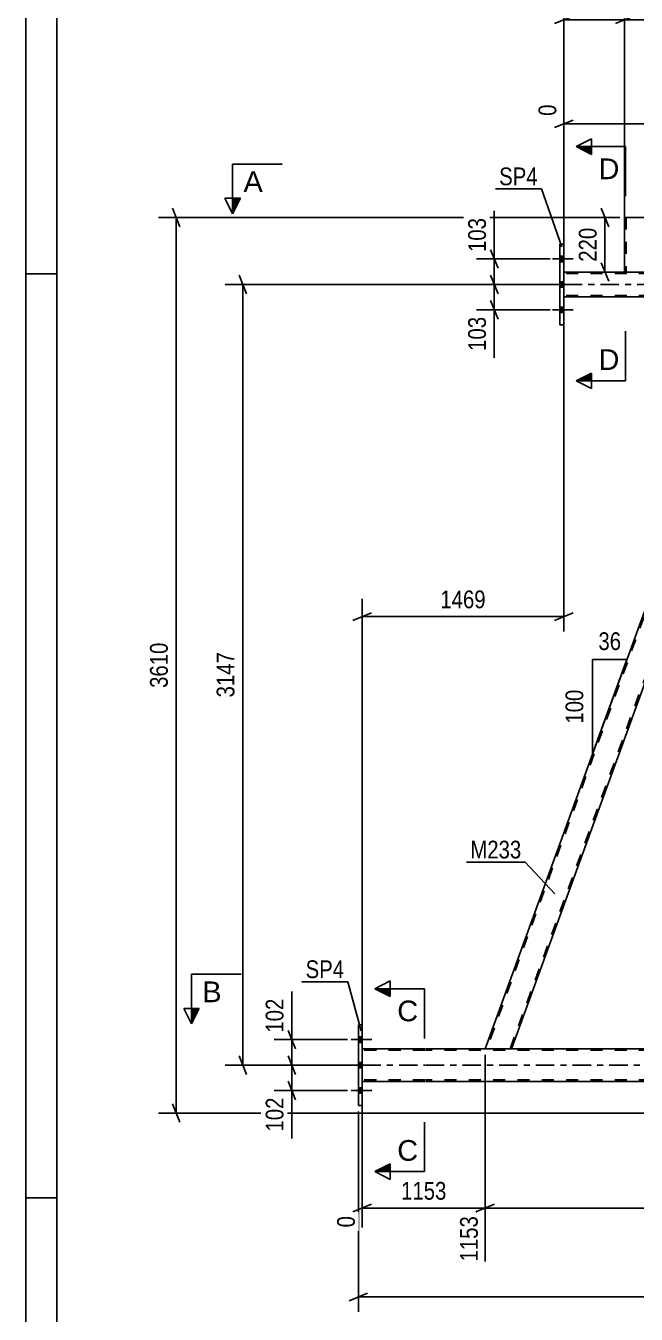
# Model space of a CAD drawing. Header units: millimetres. Extents: x 0 to 841, y 0 to 594.
# Drawn here: x 0 to 98.4, y 279.2 to 487 of the extents above; entities that cross this region are included whole.
import ezdxf

# ---------------------------------------------------------------- set-up
doc = ezdxf.new("R2010")
doc.units = ezdxf.units.MM
doc.linetypes.add('DXK_LINE_DOT2', pattern=[3.9198, 1.9599, -1.9599])
doc.linetypes.add('DXK_LINE_DOT3', pattern=[5.9187, 2.979, -0.9799, 0.9799, -0.9799])
doc.styles.add('Arial', font='ARIAL.TTF', dxfattribs={"height": 0.2})
doc.styles.add('Arial Narrow', font='ARIALN.TTF', dxfattribs={"height": 0.2})

# ---------------------------------------------------------------- blocks, each defined once
blk = doc.blocks.new('Unknown-404166562-1135')
at = {"color": 5, "linetype": 'Continuous'}
for p, q in [((0, 594), (0, 0)), ((5, 589), (5, 5)), ((5, 447), (0, 447)), ((5, 298), (0, 298))]:
    blk.add_line(p, q, dxfattribs=at)
blk = doc.blocks.new('Part-404166562-4736 - 4656')
at = {"color": 2, "linetype": 'Continuous'}
for p, q in [((96.54, 447.27), (86.72, 447.27)), ((113.77, 443.27), (86.72, 443.27))]:
    blk.add_line(p, q, dxfattribs=at)
at = {"color": 7, "linetype": 'DXK_LINE_DOT2'}
for p, q in [((86.72, 443.27), (86.72, 447.27)), ((727.98, 447.03), (86.72, 447.03)), ((100.54, 447.27), (96.54, 447.27)), ((727.98, 443.51), (86.72, 443.51))]:
    blk.add_line(p, q, dxfattribs=at)
at = {"color": 7, "linetype": 'DXK_LINE_DOT3'}
blk.add_line((86.72, 445.27), (727.98, 445.27), dxfattribs=at)
blk = doc.blocks.new('Bolt-404166562-4758 - 4656')
at = {"linetype": 'Continuous'}
for points in [[(54.25, 323.07), (54.25, 323.95), (53.61, 323.95), (53.61, 323.07)], [(54.25, 323.07), (54.25, 323.95), (53.61, 323.95), (53.61, 323.07)], [(54.25, 323.07), (54.25, 323.95), (53.61, 323.95), (53.61, 323.07)], [(54.25, 318.97), (54.25, 319.85), (53.61, 319.85), (53.61, 318.97)], [(54.25, 318.97), (54.25, 319.85), (53.61, 319.85), (53.61, 318.97)], [(54.25, 314.87), (54.25, 315.75), (53.61, 315.75), (53.61, 314.87)], [(54.25, 314.87), (54.25, 315.75), (53.61, 315.75), (53.61, 314.87)], [(54.25, 314.87), (54.25, 315.75), (53.61, 315.75), (53.61, 314.87)]]:
    blk.add_hatch(color=1, dxfattribs=at).paths.add_polyline_path(points)
at = {"color": 1, "linetype": 'Continuous'}
for p, q in [((52.45, 323.51), (55.77, 323.51)), ((52.45, 323.51), (55.77, 323.51)), ((52.45, 323.51), (55.77, 323.51)), ((53.61, 323.95), (54.25, 323.95)), ((53.61, 323.95), (54.25, 323.95)), ((53.61, 323.95), (54.25, 323.95)), ((53.61, 323.07), (54.25, 323.07)), ((53.61, 323.07), (54.25, 323.07)), ((53.61, 323.07), (54.25, 323.07)), ((52.45, 319.41), (55.77, 319.41)), ((52.45, 319.41), (55.77, 319.41)), ((53.61, 319.85), (54.25, 319.85)), ((53.61, 319.85), (54.25, 319.85)), ((53.61, 318.97), (54.25, 318.97)), ((53.61, 318.97), (54.25, 318.97)), ((53.61, 315.75), (54.25, 315.75)), ((53.61, 315.75), (54.25, 315.75)), ((53.61, 315.75), (54.25, 315.75)), ((52.45, 315.31), (55.77, 315.31)), ((52.45, 315.31), (55.77, 315.31)), ((52.45, 315.31), (55.77, 315.31)), ((53.61, 314.87), (54.25, 314.87)), ((53.61, 314.87), (54.25, 314.87)), ((53.61, 314.87), (54.25, 314.87))]:
    blk.add_line(p, q, dxfattribs=at)
blk = doc.blocks.new('Bolt-404166562-4759 - 4656')
at = {"linetype": 'Continuous'}
for points in [[(86.72, 448.93), (86.72, 449.81), (86.08, 449.81), (86.08, 448.93)], [(86.72, 448.93), (86.72, 449.81), (86.08, 449.81), (86.08, 448.93)], [(86.72, 448.93), (86.72, 449.81), (86.08, 449.81), (86.08, 448.93)], [(86.72, 444.83), (86.72, 445.71), (86.08, 445.71), (86.08, 444.83)], [(86.72, 444.83), (86.72, 445.71), (86.08, 445.71), (86.08, 444.83)], [(86.72, 440.73), (86.72, 441.61), (86.08, 441.61), (86.08, 440.73)], [(86.72, 440.73), (86.72, 441.61), (86.08, 441.61), (86.08, 440.73)], [(86.72, 440.73), (86.72, 441.61), (86.08, 441.61), (86.08, 440.73)]]:
    blk.add_hatch(color=1, dxfattribs=at).paths.add_polyline_path(points)
at = {"color": 1, "linetype": 'Continuous'}
for p, q in [((84.92, 449.37), (88.24, 449.37)), ((84.92, 449.37), (88.24, 449.37)), ((84.92, 449.37), (88.24, 449.37)), ((86.08, 449.81), (86.72, 449.81)), ((86.08, 449.81), (86.72, 449.81)), ((86.08, 449.81), (86.72, 449.81)), ((86.08, 448.93), (86.72, 448.93)), ((86.08, 448.93), (86.72, 448.93)), ((86.08, 448.93), (86.72, 448.93)), ((84.92, 445.27), (88.24, 445.27)), ((84.92, 445.27), (88.24, 445.27)), ((86.08, 445.71), (86.72, 445.71)), ((86.08, 445.71), (86.72, 445.71)), ((86.08, 444.83), (86.72, 444.83)), ((86.08, 444.83), (86.72, 444.83)), ((84.92, 441.17), (88.24, 441.17)), ((84.92, 441.17), (88.24, 441.17)), ((84.92, 441.17), (88.24, 441.17)), ((86.08, 441.61), (86.72, 441.61)), ((86.08, 441.61), (86.72, 441.61)), ((86.08, 441.61), (86.72, 441.61)), ((86.08, 440.73), (86.72, 440.73)), ((86.08, 440.73), (86.72, 440.73)), ((86.08, 440.73), (86.72, 440.73))]:
    blk.add_line(p, q, dxfattribs=at)
blk = doc.blocks.new('Part-404166562-4827 - 4656')
at = {"color": 2, "linetype": 'Continuous'}
for p, q in [((64.37, 322.05), (54.25, 322.05)), ((152.71, 322.05), (64.47, 322.05)), ((64.37, 316.77), (54.25, 316.77)), ((152.71, 316.77), (64.47, 316.77))]:
    blk.add_line(p, q, dxfattribs=at)
at = {"color": 7, "linetype": 'DXK_LINE_DOT2'}
for p, q in [((54.25, 316.77), (54.25, 322.05)), ((64.37, 321.81), (54.25, 321.81)), ((727.98, 321.81), (64.47, 321.81)), ((64.37, 317.01), (54.25, 317.01)), ((727.98, 317.01), (64.47, 317.01))]:
    blk.add_line(p, q, dxfattribs=at)
at = {"color": 7, "linetype": 'DXK_LINE_DOT3'}
for p, q in [((54.25, 319.41), (64.37, 319.41)), ((64.47, 319.41), (727.98, 319.41))]:
    blk.add_line(p, q, dxfattribs=at)
blk = doc.blocks.new('Part-404166562-4848 - 4656')
at = {"color": 2, "linetype": 'Continuous'}
for p, q in [((53.61, 325.91), (54.25, 325.91)), ((53.61, 312.91), (53.61, 325.91)), ((54.25, 325.91), (54.25, 312.91)), ((54.25, 312.91), (53.61, 312.91))]:
    blk.add_line(p, q, dxfattribs=at)
blk = doc.blocks.new('Part-404166562-4858 - 4656')
at = {"color": 2, "linetype": 'Continuous'}
for p, q in [((86.08, 451.77), (86.72, 451.77)), ((86.08, 438.77), (86.08, 451.77)), ((86.72, 451.77), (86.72, 438.77)), ((86.72, 438.77), (86.08, 438.77))]:
    blk.add_line(p, q, dxfattribs=at)
blk = doc.blocks.new('Part-404166562-4899 - 4656')
at = {"color": 2, "linetype": 'Continuous'}
for p, q in [((74.07, 322.05), (118.04, 442.87)), ((120.9, 439.02), (78.32, 322.05))]:
    blk.add_line(p, q, dxfattribs=at)
at = {"color": 7, "linetype": 'DXK_LINE_DOT2'}
for p, q in [((118.44, 443.27), (74.32, 322.05)), ((78.07, 322.05), (122.19, 443.27)), ((118.04, 442.87), (118.19, 443.27)), ((122.44, 443.27), (118.19, 443.27)), ((122.44, 443.27), (120.9, 439.02)), ((78.32, 322.05), (74.07, 322.05))]:
    blk.add_line(p, q, dxfattribs=at)
blk = doc.blocks.new('Part-404166562-35473 - 4656')
at = {"color": 2, "linetype": 'Continuous'}
for p, q in [((100.54, 456.07), (96.54, 456.07)), ((96.54, 447.27), (96.54, 456.07)), ((100.54, 456.07), (100.54, 447.27)), ((100.5, 447.27), (96.54, 447.27)), ((100.54, 447.27), (100.5, 447.27))]:
    blk.add_line(p, q, dxfattribs=at)
at = {"color": 7, "linetype": 'DXK_LINE_DOT2'}
for p, q in [((96.78, 456.07), (96.78, 447.27)), ((100.23, 456.07), (100.24, 456.07)), ((100.24, 456.07), (100.28, 456.07)), ((100.28, 456.07), (100.3, 456.07)), ((100.3, 456.07), (100.3, 447.27)), ((100.28, 447.27), (100.3, 447.27))]:
    blk.add_line(p, q, dxfattribs=at)
blk = doc.blocks.new('StraightDimension-404166562-5814 - 4656')
at = {"color": 7, "linetype": 'Continuous'}
for p, q in [((53.61, 311.91), (53.61, 279.62)), ((55.11, 282.62), (52.11, 281.42)), ((53.61, 282.02), (784.42, 282.02))]:
    blk.add_line(p, q, dxfattribs=at)
blk = doc.blocks.new('StraightDimension-404166562-30436 - 4656')
at = {"color": 7, "linetype": 'Continuous'}
for p, q in [((86.72, 442.27), (86.72, 389.31)), ((54.25, 323.05), (54.25, 394.56)), ((55.75, 392.31), (52.75, 391.11)), ((54.25, 391.71), (86.72, 391.71)), ((85.22, 391.11), (88.22, 392.31))]:
    blk.add_line(p, q, dxfattribs=at)
at = {"color": 0}
blk.add_wipeout([(74.74, 392.46), (74.74, 396.66), (66.23, 396.66), (66.23, 392.46)], dxfattribs=at)
at = {"color": 3, "style": 'Arial Narrow'}
blk.add_text('1469', height=2.863, dxfattribs=at).set_placement((66.83, 393.06))
blk = doc.blocks.new('AngleDimension-404166562-34350 - 4656')
at = {"color": 7, "linetype": 'Continuous'}
for p, q in [((91.37, 384.82), (96.91, 384.82)), ((91.37, 369.6), (96.91, 384.82)), ((91.37, 369.6), (91.37, 384.82)), ((96.4, 383.4), (96.91, 384.82))]:
    blk.add_line(p, q, dxfattribs=at)
at = {"color": 0}
for points in [[(96.57, 385.72), (96.57, 389.92), (91.71, 389.92), (91.71, 385.72)], [(90.47, 380.55), (86.27, 380.55), (86.27, 373.86), (90.47, 373.86)]]:
    blk.add_wipeout(points, dxfattribs=at)
at = {"color": 3, "style": 'Arial Narrow'}
blk.add_text('36', height=2.863, dxfattribs=at).set_placement((92.31, 386.32))
blk.add_text('100', height=2.863, rotation=90.0002, dxfattribs=at).set_placement((89.87, 374.46))
blk = doc.blocks.new('StraightDimension-404166562-53155 - 4656')
at = {"color": 7, "linetype": 'Continuous'}
for p, q in [((74.93, 446.77), (76.13, 443.77)), ((84.53, 445.27), (72.68, 445.27)), ((75.53, 441.17), (75.53, 445.27)), ((76.13, 439.67), (74.93, 442.67)), ((84.53, 441.17), (72.68, 441.17))]:
    blk.add_line(p, q, dxfattribs=at)
at = {"color": 0}
blk.add_wipeout([(74.78, 440.65), (70.58, 440.65), (70.58, 433.96), (74.78, 433.96)], dxfattribs=at)
at = {"color": 7, "linetype": 'Continuous'}
blk.add_line((75.53, 441.17), (75.53, 433.44), dxfattribs=at)
blk.add_line((75.53, 441.17), (75.53, 433.44), dxfattribs=at)
at = {"color": 3, "style": 'Arial Narrow'}
blk.add_text('103', height=2.863, rotation=90.0002, dxfattribs=at).set_placement((74.18, 434.56))
blk = doc.blocks.new('StraightDimension-404166562-5021 - 4656')
at = {"color": 7, "linetype": 'Continuous'}
for p, q in [((24.84, 454.57), (23.64, 457.57)), ((95.78, 456.07), (21.39, 456.07)), ((24.24, 311.68), (24.24, 456.07)), ((151.71, 311.68), (21.39, 311.68)), ((23.64, 313.18), (24.84, 310.18))]:
    blk.add_line(p, q, dxfattribs=at)
at = {"color": 0}
blk.add_wipeout([(23.49, 388.13), (19.29, 388.13), (19.29, 379.62), (23.49, 379.62)], dxfattribs=at)
at = {"color": 3, "style": 'Arial Narrow'}
blk.add_text('3610', height=2.863, rotation=90.0002, dxfattribs=at).set_placement((22.89, 380.22))
blk = doc.blocks.new('StraightDimension-404166562-5035 - 4656')
at = {"color": 7, "linetype": 'Continuous'}
for p, q in [((35.58, 443.77), (34.38, 446.77)), ((85.08, 445.27), (32.13, 445.27)), ((34.98, 319.41), (34.98, 445.27)), ((34.38, 320.91), (35.58, 317.91)), ((52.61, 319.41), (32.13, 319.41))]:
    blk.add_line(p, q, dxfattribs=at)
at = {"color": 0}
blk.add_wipeout([(34.23, 386.6), (30.03, 386.6), (30.03, 378.09), (34.23, 378.09)], dxfattribs=at)
at = {"color": 3, "style": 'Arial Narrow'}
blk.add_text('3147', height=2.863, rotation=90.0002, dxfattribs=at).set_placement((33.63, 378.69))
blk = doc.blocks.new('StraightDimension-404166562-30983 - 4656')
at = {"color": 7, "linetype": 'Continuous'}
for p, q in [((74.07, 321.05), (74.07, 287.75)), ((54.25, 315.77), (54.25, 293.24)), ((55.75, 296.96), (52.75, 295.76)), ((54.25, 296.36), (74.07, 296.36)), ((72.57, 295.76), (75.57, 296.96))]:
    blk.add_line(p, q, dxfattribs=at)
at = {"color": 0}
blk.add_wipeout([(68.41, 297.11), (68.41, 301.31), (59.9, 301.31), (59.9, 297.11)], dxfattribs=at)
at = {"color": 0, "linetype": 'Continuous'}
for points in [[(53.65, 295.66), (49.45, 295.66), (49.45, 292.64), (53.65, 292.64)], [(73.47, 295.66), (69.27, 295.66), (69.27, 287.15), (73.47, 287.15)]]:
    blk.add_wipeout(points, dxfattribs=at)
at = {"color": 3, "style": 'Arial Narrow'}
blk.add_text('1153', height=2.863, dxfattribs=at).set_placement((60.5, 297.71))
at = {"color": 3, "linetype": 'Continuous', "style": 'Arial Narrow'}
for s, height, p in [('0', 2.86, (53.05, 293.24)), ('1153', 2.863, (72.87, 287.75))]:
    blk.add_text(s, height=height, rotation=90.0002, dxfattribs=at).set_placement(p)
blk = doc.blocks.new('StraightDimension-404166562-30982 - 4656')
at = {"color": 7, "linetype": 'Continuous'}
for p, q in [((74.07, 321.05), (74.07, 287.75)), ((157.36, 321.05), (157.36, 287.75)), ((75.57, 296.96), (72.57, 295.76)), ((74.07, 296.36), (157.36, 296.36)), ((155.86, 295.76), (158.86, 296.96))]:
    blk.add_line(p, q, dxfattribs=at)
at = {"color": 0}
blk.add_wipeout([(119.97, 297.11), (119.97, 301.31), (111.45, 301.31), (111.45, 297.11)], dxfattribs=at)
at = {"color": 0, "linetype": 'Continuous'}
blk.add_wipeout([(156.76, 295.66), (152.56, 295.66), (152.56, 287.15), (156.76, 287.15)], dxfattribs=at)
at = {"color": 3, "style": 'Arial Narrow'}
blk.add_text('2082', height=2.863, dxfattribs=at).set_placement((112.05, 297.71))
at = {"color": 3, "linetype": 'Continuous', "style": 'Arial Narrow'}
blk.add_text('3235', height=2.863, rotation=90.0002, dxfattribs=at).set_placement((156.16, 287.75))
blk = doc.blocks.new('StraightDimension-404166562-51583 - 4656')
at = {"color": 7, "linetype": 'Continuous'}
for p, q in [((118.19, 444.27), (118.19, 477.93)), ((86.72, 448.27), (86.72, 474.28)), ((88.22, 471.75), (85.22, 470.55)), ((116.69, 470.55), (119.69, 471.75)), ((86.72, 471.15), (118.19, 471.15))]:
    blk.add_line(p, q, dxfattribs=at)
at = {"color": 0, "linetype": 'Continuous'}
for points in [[(117.59, 478.53), (113.39, 478.53), (113.39, 471.85), (117.59, 471.85)], [(86.12, 474.88), (81.92, 474.88), (81.92, 471.85), (86.12, 471.85)]]:
    blk.add_wipeout(points, dxfattribs=at)
at = {"color": 0}
blk.add_wipeout([(105.8, 471.9), (105.8, 476.1), (99.11, 476.1), (99.11, 471.9)], dxfattribs=at)
at = {"color": 3, "linetype": 'Continuous', "style": 'Arial Narrow'}
for s, height, p in [('787', 2.863, (116.99, 472.45)), ('0', 2.86, (85.52, 472.45))]:
    blk.add_text(s, height=height, rotation=90.0002, dxfattribs=at).set_placement(p)
at = {"color": 3, "style": 'Arial Narrow'}
blk.add_text('787', height=2.863, dxfattribs=at).set_placement((99.71, 472.5))
blk = doc.blocks.new('StraightDimension-404166562-52691 - 4656')
at = {"color": 7, "linetype": 'Continuous'}
for p, q in [((96.54, 455.24), (96.54, 499.2)), ((147.62, 456.11), (147.62, 496.53)), ((98.04, 488.52), (95.04, 487.32)), ((146.12, 487.32), (149.12, 488.52)), ((96.54, 487.92), (147.62, 487.92))]:
    blk.add_line(p, q, dxfattribs=at)
at = {"color": 0, "linetype": 'Continuous'}
blk.add_wipeout([(147.02, 497.13), (142.82, 497.13), (142.82, 488.62), (147.02, 488.62)], dxfattribs=at)
at = {"color": 0}
blk.add_wipeout([(126.33, 488.67), (126.33, 492.87), (117.82, 492.87), (117.82, 488.67)], dxfattribs=at)
at = {"color": 3, "linetype": 'Continuous', "style": 'Arial Narrow'}
blk.add_text('1522', height=2.863, rotation=90.0002, dxfattribs=at).set_placement((146.42, 489.22))
at = {"color": 3, "style": 'Arial Narrow'}
blk.add_text('1277', height=2.863, dxfattribs=at).set_placement((118.42, 489.27))
blk = doc.blocks.new('StraightDimension-404166562-52692 - 4656')
at = {"color": 7, "linetype": 'Continuous'}
for p, q in [((96.54, 455.24), (96.54, 499.2)), ((86.72, 448.27), (86.72, 491.05)), ((85.22, 487.32), (88.22, 488.52)), ((98.04, 488.52), (95.04, 487.32)), ((86.72, 487.92), (96.54, 487.92))]:
    blk.add_line(p, q, dxfattribs=at)
at = {"color": 0}
blk.add_wipeout([(94.97, 488.67), (94.97, 492.87), (88.29, 492.87), (88.29, 488.67)], dxfattribs=at)
at = {"color": 0, "linetype": 'Continuous'}
blk.add_wipeout([(86.12, 491.65), (81.92, 491.65), (81.92, 488.62), (86.12, 488.62)], dxfattribs=at)
at = {"color": 3, "linetype": 'Continuous', "style": 'Arial Narrow'}
blk.add_text('0', height=2.86, rotation=90.0002, dxfattribs=at).set_placement((85.52, 489.22))
at = {"color": 0, "linetype": 'Continuous'}
blk.add_wipeout([(95.94, 499.8), (91.74, 499.8), (91.74, 493.12), (95.94, 493.12)], dxfattribs=at)
at = {"color": 3, "linetype": 'Continuous', "style": 'Arial Narrow'}
blk.add_text('245', height=2.863, rotation=90.0002, dxfattribs=at).set_placement((95.34, 493.72))
at = {"color": 3, "style": 'Arial Narrow'}
blk.add_text('245', height=2.863, dxfattribs=at).set_placement((88.89, 489.27))
blk = doc.blocks.new('StraightDimension-404166562-53143 - 4656')
at = {"color": 7, "linetype": 'Continuous'}
for p, q in [((92.77, 457.57), (93.97, 454.57)), ((95.54, 456.07), (90.52, 456.07)), ((93.37, 447.27), (93.37, 456.07)), ((93.97, 445.77), (92.77, 448.77)), ((95.54, 447.27), (90.52, 447.27))]:
    blk.add_line(p, q, dxfattribs=at)
at = {"color": 0}
blk.add_wipeout([(92.62, 455.01), (88.42, 455.01), (88.42, 448.33), (92.62, 448.33)], dxfattribs=at)
at = {"color": 3, "style": 'Arial Narrow'}
blk.add_text('220', height=2.863, rotation=90.0002, dxfattribs=at).set_placement((92.02, 448.93))
blk = doc.blocks.new('StraightDimension-404166562-53154 - 4656')
at = {"color": 7, "linetype": 'Continuous'}
for p, q in [((74.93, 450.87), (76.13, 447.87)), ((84.53, 449.37), (72.68, 449.37)), ((75.53, 445.27), (75.53, 449.37)), ((76.13, 443.77), (74.93, 446.77)), ((84.53, 445.27), (72.68, 445.27))]:
    blk.add_line(p, q, dxfattribs=at)
at = {"color": 0}
blk.add_wipeout([(74.78, 456.58), (70.58, 456.58), (70.58, 449.9), (74.78, 449.9)], dxfattribs=at)
at = {"color": 7, "linetype": 'Continuous'}
blk.add_line((75.53, 449.37), (75.53, 457.11), dxfattribs=at)
blk.add_line((75.53, 449.37), (75.53, 457.11), dxfattribs=at)
at = {"color": 3, "style": 'Arial Narrow'}
blk.add_text('103', height=2.863, rotation=90.0002, dxfattribs=at).set_placement((74.18, 450.5))
blk = doc.blocks.new('StraightDimension-404166562-53198 - 4656')
at = {"color": 7, "linetype": 'Continuous'}
for p, q in [((42.29, 325.01), (43.49, 322.01)), ((51.89, 323.51), (40.04, 323.51)), ((42.89, 319.41), (42.89, 323.51)), ((43.49, 317.91), (42.29, 320.91)), ((51.89, 319.41), (40.04, 319.41))]:
    blk.add_line(p, q, dxfattribs=at)
at = {"color": 0}
blk.add_wipeout([(42.14, 330.72), (37.94, 330.72), (37.94, 324.04), (42.14, 324.04)], dxfattribs=at)
at = {"color": 7, "linetype": 'Continuous'}
blk.add_line((42.89, 323.51), (42.89, 331.25), dxfattribs=at)
blk.add_line((42.89, 323.51), (42.89, 331.25), dxfattribs=at)
at = {"color": 3, "style": 'Arial Narrow'}
blk.add_text('102', height=2.863, rotation=90.0002, dxfattribs=at).set_placement((41.54, 324.64))
blk = doc.blocks.new('StraightDimension-404166562-53199 - 4656')
at = {"color": 7, "linetype": 'Continuous'}
for p, q in [((42.29, 320.91), (43.49, 317.91)), ((51.89, 319.41), (40.04, 319.41)), ((42.89, 315.31), (42.89, 319.41)), ((43.49, 313.81), (42.29, 316.81)), ((51.89, 315.31), (40.04, 315.31))]:
    blk.add_line(p, q, dxfattribs=at)
at = {"color": 0}
blk.add_wipeout([(42.14, 314.79), (37.94, 314.79), (37.94, 308.1), (42.14, 308.1)], dxfattribs=at)
at = {"color": 7, "linetype": 'Continuous'}
blk.add_line((42.89, 315.31), (42.89, 307.58), dxfattribs=at)
blk.add_line((42.89, 315.31), (42.89, 307.58), dxfattribs=at)
at = {"color": 3, "style": 'Arial Narrow'}
blk.add_text('102', height=2.863, rotation=90.0002, dxfattribs=at).set_placement((41.54, 308.7))
blk = doc.blocks.new('Mark-404166562-4844 - 4656')
at = {"color": 0}
blk.add_wipeout([(51.32, 333.43), (51.32, 336.43), (45.11, 336.43), (45.11, 333.43)], dxfattribs=at)
blk.add_wipeout([(51.32, 333.43), (51.32, 336.43), (45.11, 336.43), (45.11, 333.43)], dxfattribs=at)
at = {"color": 30, "linetype": 'Continuous'}
for p in [(44.51, 332.83), (54.05, 324.94)]:
    blk.add_line(p, (51.92, 332.83), dxfattribs=at)
at = {"color": 3, "style": 'Arial Narrow'}
blk.add_text('SP4', height=2.863, dxfattribs=at).set_placement((45.11, 333.43))
blk = doc.blocks.new('Mark-404166562-4854 - 4656')
at = {"color": 0}
blk.add_wipeout([(82.52, 461.26), (82.52, 464.26), (76.31, 464.26), (76.31, 461.26)], dxfattribs=at)
blk.add_wipeout([(82.52, 461.26), (82.52, 464.26), (76.31, 464.26), (76.31, 461.26)], dxfattribs=at)
at = {"color": 30, "linetype": 'Continuous'}
for p in [(75.71, 460.66), (86.44, 451.33)]:
    blk.add_line(p, (83.12, 460.66), dxfattribs=at)
at = {"color": 3, "style": 'Arial Narrow'}
blk.add_text('SP4', height=2.863, dxfattribs=at).set_placement((76.31, 461.26))
blk = doc.blocks.new('Mark-404166562-4895 - 4656')
at = {"color": 0}
blk.add_wipeout([(79.88, 352.72), (79.88, 355.72), (71.66, 355.72), (71.66, 352.72)], dxfattribs=at)
blk.add_wipeout([(79.88, 352.72), (79.88, 355.72), (71.66, 355.72), (71.66, 352.72)], dxfattribs=at)
at = {"color": 30, "linetype": 'Continuous'}
for p in [(71.06, 352.12), (85.27, 347)]:
    blk.add_line(p, (80.48, 352.12), dxfattribs=at)
at = {"color": 3, "style": 'Arial Narrow'}
blk.add_text('M233', height=2.863, dxfattribs=at).set_placement((71.66, 352.72))
blk = doc.blocks.new('SectionMark-404166562-6024 - 4656')
at = {"color": 6, "linetype": 'Continuous'}
for p, q in [((26.71, 334.05), (26.71, 326.05)), ((26.71, 326.05), (25.46, 328.55))]:
    blk.add_line(p, q, dxfattribs=at)
at = {"color": 0, "linetype": 'Continuous'}
blk.add_wipeout([(31.57, 329.55), (31.57, 333.05), (28.46, 333.05), (28.46, 329.55)], dxfattribs=at)
at = {"linetype": 'Continuous'}
blk.add_hatch(color=6, dxfattribs=at).paths.add_polyline_path([(26.71, 328.55), (27.96, 328.55), (26.71, 326.05)])
at = {"color": 6, "linetype": 'Continuous'}
for p, q in [((26.71, 334.05), (34.71, 334.05)), ((27.96, 328.55), (25.46, 328.55)), ((26.71, 326.05), (27.96, 328.55))]:
    blk.add_line(p, q, dxfattribs=at)
at = {"color": 3, "linetype": 'Continuous', "style": 'Arial'}
blk.add_text('B', height=3.34, dxfattribs=at).set_placement((28.46, 329.55))
blk = doc.blocks.new('SectionMark-404166562-6026 - 4656')
at = {"linetype": 'Continuous'}
for points in [[(58.75, 331.72), (58.75, 330.47), (56.25, 331.72)], [(58.75, 303.48), (58.75, 302.23), (56.25, 302.23)]]:
    blk.add_hatch(color=6, dxfattribs=at).paths.add_polyline_path(points)
at = {"color": 6, "linetype": 'Continuous'}
for p, q in [((56.25, 331.72), (58.75, 332.97)), ((58.75, 330.47), (58.75, 332.97)), ((64.25, 331.72), (56.25, 331.72)), ((56.25, 331.72), (58.75, 330.47)), ((56.25, 302.23), (58.75, 303.48)), ((58.75, 303.48), (58.75, 300.98)), ((64.25, 302.23), (56.25, 302.23)), ((58.75, 300.98), (56.25, 302.23))]:
    blk.add_line(p, q, dxfattribs=at)
at = {"color": 0, "linetype": 'Continuous'}
for points in [[(63.25, 326.47), (63.25, 329.97), (59.88, 329.97), (59.88, 326.47)], [(63.25, 303.98), (63.25, 307.48), (59.88, 307.48), (59.88, 303.98)]]:
    blk.add_wipeout(points, dxfattribs=at)
at = {"color": 6, "linetype": 'Continuous'}
for p, q in [((64.25, 331.72), (64.25, 323.72)), ((64.25, 302.23), (64.25, 310.23))]:
    blk.add_line(p, q, dxfattribs=at)
at = {"color": 3, "linetype": 'Continuous', "style": 'Arial'}
for p in [(59.88, 326.47), (59.88, 303.98)]:
    blk.add_text('C', height=3.34, dxfattribs=at).set_placement(p)
blk = doc.blocks.new('SectionMark-404166562-6028 - 4656')
at = {"linetype": 'Continuous'}
for points in [[(91.2, 467.49), (91.2, 466.24), (88.7, 467.49)], [(91.2, 430.98), (91.2, 429.73), (88.7, 429.73)]]:
    blk.add_hatch(color=6, dxfattribs=at).paths.add_polyline_path(points)
at = {"color": 6, "linetype": 'Continuous'}
for p, q in [((88.7, 467.49), (91.2, 468.74)), ((96.7, 467.49), (88.7, 467.49)), ((88.7, 467.49), (91.2, 466.24)), ((91.2, 466.24), (91.2, 468.74)), ((88.7, 429.73), (91.2, 430.98)), ((91.2, 430.98), (91.2, 428.48)), ((96.7, 429.73), (88.7, 429.73)), ((91.2, 428.48), (88.7, 429.73))]:
    blk.add_line(p, q, dxfattribs=at)
at = {"color": 0, "linetype": 'Continuous'}
for points in [[(95.7, 462.24), (95.7, 465.74), (92.33, 465.74), (92.33, 462.24)], [(95.7, 431.48), (95.7, 434.98), (92.33, 434.98), (92.33, 431.48)]]:
    blk.add_wipeout(points, dxfattribs=at)
at = {"color": 6, "linetype": 'Continuous'}
for p, q in [((96.7, 467.49), (96.7, 459.49)), ((96.7, 429.73), (96.7, 437.73))]:
    blk.add_line(p, q, dxfattribs=at)
at = {"color": 3, "linetype": 'Continuous', "style": 'Arial'}
for p in [(92.33, 462.24), (92.33, 431.48)]:
    blk.add_text('D', height=3.34, dxfattribs=at).set_placement(p)
blk = doc.blocks.new('SectionMark-404166562-6036 - 4656')
at = {"color": 6, "linetype": 'Continuous'}
for p, q in [((33.35, 464.67), (33.35, 456.67)), ((33.35, 456.67), (32.1, 459.17))]:
    blk.add_line(p, q, dxfattribs=at)
at = {"color": 0, "linetype": 'Continuous'}
blk.add_wipeout([(38.21, 460.17), (38.21, 463.67), (35.1, 463.67), (35.1, 460.17)], dxfattribs=at)
at = {"linetype": 'Continuous'}
blk.add_hatch(color=6, dxfattribs=at).paths.add_polyline_path([(33.35, 459.17), (34.6, 459.17), (33.35, 456.67)])
at = {"color": 6, "linetype": 'Continuous'}
for p, q in [((33.35, 464.67), (41.35, 464.67)), ((34.6, 459.17), (32.1, 459.17)), ((33.35, 456.67), (34.6, 459.17))]:
    blk.add_line(p, q, dxfattribs=at)
at = {"color": 3, "linetype": 'Continuous', "style": 'Arial'}
blk.add_text('A', height=3.34, dxfattribs=at).set_placement((35.1, 460.17))

msp = doc.modelspace()

# ---------------------------------------------------------------- block references
for name in ['Unknown-404166562-1135', 'Part-404166562-35473 - 4656', 'Part-404166562-4858 - 4656', 'Bolt-404166562-4759 - 4656', 'Part-404166562-4736 - 4656', 'Part-404166562-4899 - 4656', 'Part-404166562-4848 - 4656', 'Bolt-404166562-4758 - 4656', 'Part-404166562-4827 - 4656']:
    msp.add_blockref(name, (0, 0))

# ---------------------------------------------------------------- next in the draw order: block references
msp.add_blockref('StraightDimension-404166562-5814 - 4656', (0, 0))

# ---------------------------------------------------------------- next in the draw order: block references
msp.add_blockref('StraightDimension-404166562-30436 - 4656', (0, 0))

# ---------------------------------------------------------------- next in the draw order: block references
for name in ['StraightDimension-404166562-53155 - 4656', 'AngleDimension-404166562-34350 - 4656']:
    msp.add_blockref(name, (0, 0))

# ---------------------------------------------------------------- next in the draw order: block references
msp.add_blockref('StraightDimension-404166562-5021 - 4656', (0, 0))

# ---------------------------------------------------------------- next in the draw order: block references
msp.add_blockref('StraightDimension-404166562-5035 - 4656', (0, 0))

# ---------------------------------------------------------------- next in the draw order: block references
for name in ['StraightDimension-404166562-51583 - 4656', 'Mark-404166562-4895 - 4656', 'StraightDimension-404166562-30983 - 4656']:
    msp.add_blockref(name, (0, 0))

# ---------------------------------------------------------------- next in the draw order: block references
for name in ['StraightDimension-404166562-52691 - 4656', 'StraightDimension-404166562-53198 - 4656', 'StraightDimension-404166562-30982 - 4656']:
    msp.add_blockref(name, (0, 0))

# ---------------------------------------------------------------- next in the draw order: block references
for name in ['StraightDimension-404166562-52692 - 4656', 'Mark-404166562-4844 - 4656', 'StraightDimension-404166562-53199 - 4656']:
    msp.add_blockref(name, (0, 0))

# ---------------------------------------------------------------- next in the draw order: block references
for name in ['StraightDimension-404166562-53154 - 4656', 'StraightDimension-404166562-53143 - 4656', 'SectionMark-404166562-6024 - 4656']:
    msp.add_blockref(name, (0, 0))

# ---------------------------------------------------------------- next in the draw order: block references
for name in ['SectionMark-404166562-6028 - 4656', 'Mark-404166562-4854 - 4656', 'SectionMark-404166562-6026 - 4656']:
    msp.add_blockref(name, (0, 0))

# ---------------------------------------------------------------- next in the draw order: block references
msp.add_blockref('SectionMark-404166562-6036 - 4656', (0, 0))

doc.saveas('drawing.dxf')
